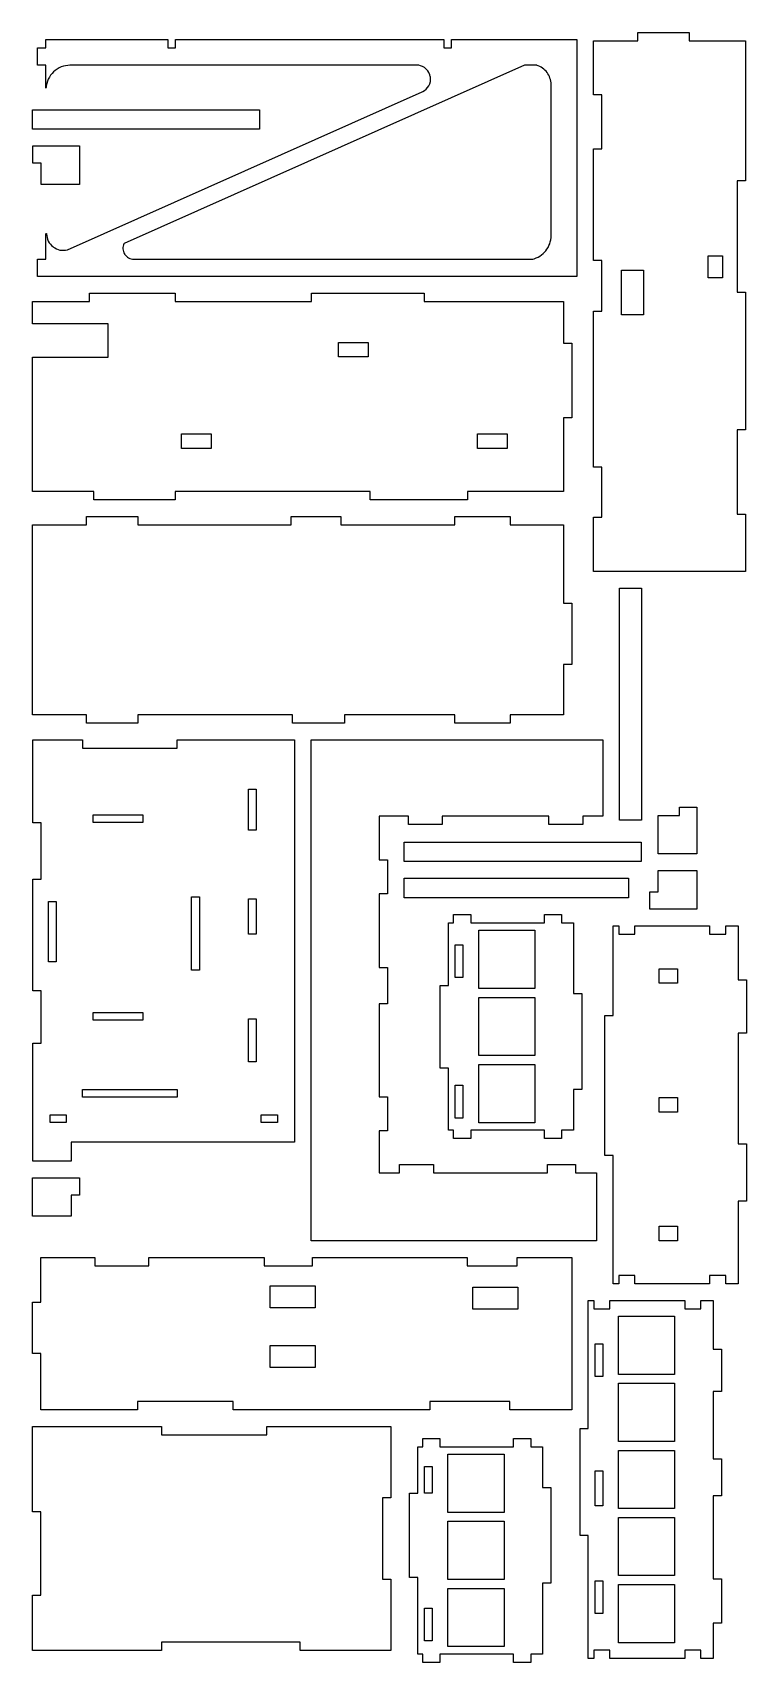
# Model space of a CAD drawing. Extents: x 0 to 86, y 0 to 196.
import ezdxf

# ---------------------------------------------------------------- set-up
doc = ezdxf.new("R2010")
doc.units = 0
doc.layers.get('0').update_dxf_attribs({"linetype": 'CONTINUOUS'})

msp = doc.modelspace()

# ---------------------------------------------------------------- linework, layer by layer
at = {"color": 0}
for points in [[(85.5739, 130.941), (67.3171, 130.941), (67.3171, 137.481), (68.3171, 137.481), (68.3171, 143.479), (67.3171, 143.479), (67.3171, 162.207), (68.3171, 162.207), (68.3171, 168.308), (67.3171, 168.308), (67.3171, 181.686), (68.3171, 181.686), (68.3171, 188.194), (67.3171, 188.194), (67.3171, 194.653), (72.6696, 194.653), (72.6696, 195.653), (78.8062, 195.653), (78.8062, 194.653), (85.5739, 194.653), (85.5739, 177.862), (84.5739, 177.862), (84.5739, 164.504), (85.5739, 164.504), (85.5739, 147.972), (84.5739, 147.972), (84.5739, 137.83), (85.5739, 137.83), (85.5739, 130.941)], [(1.60558, 193.811), (1.60558, 194.811), (16.2406, 194.811), (16.2406, 193.811), (17.1657, 193.811), (17.1657, 194.811), (49.3507, 194.811), (49.3507, 193.811), (50.2757, 193.811), (50.2757, 194.811), (65.3171, 194.811), (65.3171, 166.372), (0.60558, 166.372), (0.60558, 168.447), (1.60558, 168.447), (1.60558, 171.508), (1.60558, 171.515), (1.61729, 171.536), (1.64307, 171.546), (1.66883, 171.536), (1.68061, 171.515), (1.68061, 171.508), (1.68061, 171.451), (1.6939, 171.278), (1.73324, 171.053), (1.79764, 170.836), (1.88601, 170.628), (1.9974, 170.431), (2.13086, 170.247), (2.28532, 170.079), (2.41422, 169.962), (2.4599, 169.928), (2.50553, 169.893), (2.65067, 169.799), (2.85303, 169.693), (3.06483, 169.611), (3.28386, 169.554), (3.50786, 169.524), (3.73469, 169.518), (3.96218, 169.538), (4.13243, 169.569), (4.18804, 169.585), (46.781, 188.547), (46.8443, 188.576), (47.0251, 188.682), (47.2396, 188.851), (47.4217, 189.05), (47.5685, 189.275), (47.6778, 189.519), (47.7467, 189.781), (47.7726, 190.051), (47.7638, 190.261), (47.7532, 190.331), (47.7425, 190.399), (47.6879, 190.601), (47.5811, 190.853), (47.4368, 191.081), (47.2589, 191.281), (47.0511, 191.45), (46.8176, 191.586), (46.5621, 191.682), (46.3578, 191.728), (46.2888, 191.736), (4.52724, 191.736), (4.45562, 191.736), (4.24078, 191.722), (3.96197, 191.682), (3.69206, 191.615), (3.4324, 191.525), (3.18435, 191.411), (2.94922, 191.275), (2.7284, 191.118), (2.52328, 190.943), (2.33507, 190.749), (2.16515, 190.539), (2.01492, 190.313), (1.88569, 190.072), (1.77881, 189.818), (1.69558, 189.553), (1.63737, 189.278), (1.61003, 189.064), (1.60558, 188.993), (1.60558, 191.736), (0.60558, 191.736), (0.60558, 193.811), (1.60558, 193.811)], [(62.2421, 189.431), (62.2415, 189.481), (62.2318, 189.628), (62.206, 189.822), (62.1651, 190.011), (62.1099, 190.196), (62.0407, 190.374), (61.9582, 190.546), (61.8628, 190.71), (61.755, 190.865), (61.6354, 191.013), (61.5047, 191.15), (61.3633, 191.278), (61.2118, 191.394), (61.0506, 191.499), (60.8804, 191.592), (60.7017, 191.671), (60.5621, 191.722), (60.5149, 191.736), (59.0439, 191.736), (10.9803, 170.337), (10.9619, 170.299), (10.9164, 170.181), (10.8734, 170.021), (10.8511, 169.857), (10.8495, 169.692), (10.8684, 169.529), (10.9078, 169.368), (10.9676, 169.212), (11.0253, 169.1), (11.0476, 169.065), (11.0698, 169.029), (11.1458, 168.928), (11.2593, 168.807), (11.3862, 168.701), (11.5248, 168.612), (11.6734, 168.542), (11.8303, 168.49), (11.9937, 168.458), (12.1197, 168.447), (12.1618, 168.447), (59.9707, 168.447), (60.0325, 168.461), (60.2151, 168.514), (60.4497, 168.6), (60.6736, 168.706), (60.8861, 168.828), (61.0861, 168.967), (61.2732, 169.121), (61.4462, 169.289), (61.6046, 169.472), (61.7472, 169.667), (61.8736, 169.872), (61.9828, 170.089), (62.0739, 170.315), (62.1462, 170.549), (62.1989, 170.79), (62.2311, 171.039), (62.2421, 171.228), (62.2421, 171.292), (62.2421, 189.431)], [(0, 186.39), (27.2447, 186.39), (27.2447, 184.042), (0, 184.042), (0, 186.39)], [(0.01747, 182.042), (5.63792, 182.042), (5.63792, 177.422), (1.01747, 177.422), (1.01747, 179.967), (0.01747, 179.967), (0.01747, 182.042)], [(81.0793, 168.851), (82.8225, 168.851), (82.8225, 166.199), (81.0793, 166.199), (81.0793, 168.851)], [(70.6907, 167.132), (73.3431, 167.132), (73.3431, 161.753), (70.6907, 161.753), (70.6907, 167.132)], [(17.1064, 164.372), (17.1064, 163.372), (33.4885, 163.372), (33.4885, 164.372), (46.9968, 164.372), (46.9968, 163.372), (63.7115, 163.372), (63.7115, 158.371), (64.7115, 158.371), (64.7115, 149.408), (63.7115, 149.408), (63.7115, 140.571), (52.2119, 140.571), (52.2119, 139.571), (40.54, 139.571), (40.54, 140.571), (17.1064, 140.571), (17.1064, 139.571), (7.34, 139.571), (7.34, 140.571), (0, 140.571), (0, 156.694), (9.09093, 156.694), (9.09093, 160.71), (0, 160.71), (0, 163.372), (6.81332, 163.372), (6.81332, 164.372), (17.1064, 164.372)], [(36.7124, 158.457), (40.2737, 158.457), (40.2737, 156.714), (36.7124, 156.714), (36.7124, 158.457)], [(17.8578, 147.481), (21.4192, 147.481), (21.4192, 145.736), (17.8578, 145.736), (17.8578, 147.481)], [(53.4126, 147.481), (56.974, 147.481), (56.974, 145.736), (53.4126, 145.736), (53.4126, 147.481)], [(57.3287, 112.768), (50.6693, 112.768), (50.6693, 113.768), (37.4426, 113.768), (37.4426, 112.768), (31.1906, 112.768), (31.1906, 113.768), (12.6131, 113.768), (12.6131, 112.768), (6.46442, 112.768), (6.46442, 113.768), (0, 113.768), (0, 136.57), (6.46442, 136.57), (6.46442, 137.57), (12.6131, 137.57), (12.6131, 136.57), (31.0444, 136.57), (31.0444, 137.57), (36.991, 137.57), (36.991, 136.57), (50.6693, 136.57), (50.6693, 137.57), (57.3287, 137.57), (57.3287, 136.57), (63.7115, 136.57), (63.7115, 127.177), (64.7115, 127.177), (64.7115, 119.785), (63.7115, 119.785), (63.7115, 113.768), (57.3287, 113.768), (57.3287, 112.768)], [(70.4399, 128.941), (73.1049, 128.941), (73.1049, 101.118), (70.4399, 101.118), (70.4399, 128.941)], [(0.01698, 100.777), (0.01698, 110.768), (5.99735, 110.768), (5.99735, 109.768), (17.3358, 109.768), (17.3358, 110.768), (31.4557, 110.768), (31.4557, 62.4576), (4.63743, 62.4576), (4.63743, 60.1849), (0.01698, 60.1849), (0.01698, 74.3468), (1.01698, 74.3468), (1.01698, 80.6026), (0.01698, 80.6026), (0.01698, 94.0232), (1.01698, 94.0232), (1.01698, 100.777), (0.01698, 100.777)], [(65.1546, 58.7679), (67.7026, 58.7679), (67.7026, 50.6019), (33.4557, 50.6019), (33.4557, 110.768), (68.4399, 110.768), (68.4399, 101.602), (66.0469, 101.602), (66.0469, 100.602), (61.9718, 100.602), (61.9718, 101.602), (49.1815, 101.602), (49.1815, 100.602), (45.1065, 100.602), (45.1065, 101.602), (41.6215, 101.602), (41.6215, 96.359), (42.6215, 96.359), (42.6215, 92.284), (41.6215, 92.284), (41.6215, 83.4192), (42.6215, 83.4192), (42.6215, 79.0524), (41.6215, 79.0524), (41.6215, 67.8961), (42.6215, 67.8961), (42.6215, 63.8211), (41.6215, 63.8211), (41.6215, 58.7679), (44.0414, 58.7679), (44.0414, 59.7679), (48.1164, 59.7679), (48.1164, 58.7679), (61.7942, 58.7679), (61.7942, 59.7679), (65.1546, 59.7679), (65.1546, 58.7679)], [(25.9103, 104.841), (26.8351, 104.841), (26.8351, 99.9158), (25.9103, 99.9158), (25.9103, 104.841)], [(7.26264, 101.742), (13.2493, 101.742), (13.2493, 100.817), (7.26264, 100.817), (7.26264, 101.742)], [(79.7253, 97.0585), (75.1049, 97.0585), (75.1049, 101.679), (77.6503, 101.679), (77.6503, 102.679), (79.7253, 102.679), (79.7253, 97.0585)], [(44.6215, 98.4767), (73.059, 98.4767), (73.059, 96.129), (44.6215, 96.129), (44.6215, 98.4767)], [(44.6215, 94.129), (71.5307, 94.129), (71.5307, 91.7813), (44.6215, 91.7813), (44.6215, 94.129)], [(74.1058, 90.4381), (74.1058, 92.5131), (75.1058, 92.5131), (75.1058, 95.0585), (79.7263, 95.0585), (79.7263, 90.4381), (74.1058, 90.4381)], [(1.91015, 91.3486), (2.83518, 91.3486), (2.83518, 84.1068), (1.91015, 84.1068), (1.91015, 91.3486)], [(19.0921, 91.9033), (20.0171, 91.9033), (20.0171, 83.0915), (19.0921, 83.0915), (19.0921, 91.9033)], [(25.9103, 91.6676), (26.8351, 91.6676), (26.8351, 87.4076), (25.9103, 87.4076), (25.9103, 91.6676)], [(65.9174, 80.2818), (65.9174, 68.7933), (64.9174, 68.7933), (64.9174, 63.8881), (63.5063, 63.8881), (63.5063, 62.8881), (61.4312, 62.8881), (61.4312, 63.8881), (52.595, 63.8881), (52.595, 62.8881), (50.52, 62.8881), (50.52, 63.8881), (49.9333, 63.8881), (49.9333, 71.3501), (48.9333, 71.3501), (48.9333, 81.2808), (49.9333, 81.2808), (49.9333, 88.7813), (50.52, 88.7813), (50.52, 89.7813), (52.595, 89.7813), (52.595, 88.7813), (61.4312, 88.7813), (61.4312, 89.7813), (63.5063, 89.7813), (63.5063, 88.7813), (64.9174, 88.7813), (64.9174, 80.2818), (65.9174, 80.2818)], [(84.6868, 75.5442), (84.6868, 62.2736), (85.6868, 62.2736), (85.6868, 55.3697), (84.6868, 55.3697), (84.6868, 45.4539), (83.2007, 45.4539), (83.2007, 46.4539), (81.2757, 46.4539), (81.2757, 45.4539), (72.2894, 45.4539), (72.2894, 46.4539), (70.3643, 46.4539), (70.3643, 45.4539), (69.7026, 45.4539), (69.7026, 60.8421), (68.7026, 60.8421), (68.7026, 77.6419), (69.7026, 77.6419), (69.7026, 88.4381), (70.3643, 88.4381), (70.3643, 87.4381), (72.2894, 87.4381), (72.2894, 88.4381), (81.2757, 88.4381), (81.2757, 87.4381), (83.2007, 87.4381), (83.2007, 88.4381), (84.6868, 88.4381), (84.6868, 81.95), (85.6868, 81.95), (85.6868, 75.5442), (84.6868, 75.5442)], [(50.7356, 86.1464), (51.6606, 86.1464), (51.6606, 82.2213), (50.7356, 82.2213), (50.7356, 86.1464)], [(53.5538, 87.8881), (60.2969, 87.8881), (60.2969, 80.9025), (53.5538, 80.9025), (53.5538, 87.8881)], [(75.2322, 83.2721), (77.43, 83.2721), (77.43, 81.5289), (75.2322, 81.5289), (75.2322, 83.2721)], [(53.5538, 79.8274), (60.2969, 79.8274), (60.2969, 72.8418), (53.5538, 72.8418), (53.5538, 79.8274)], [(7.26264, 78.0149), (13.2493, 78.0149), (13.2493, 77.0897), (7.26264, 77.0897), (7.26264, 78.0149)], [(25.9103, 77.2746), (26.8351, 77.2746), (26.8351, 72.1115), (25.9103, 72.1115), (25.9103, 77.2746)], [(53.5538, 71.7668), (60.2969, 71.7668), (60.2969, 64.7813), (53.5538, 64.7813), (53.5538, 71.7668)], [(5.99735, 68.7838), (17.3358, 68.7838), (17.3358, 67.8588), (5.99735, 67.8588), (5.99735, 68.7838)], [(50.7356, 69.281), (51.6606, 69.281), (51.6606, 65.356), (50.7356, 65.356), (50.7356, 69.281)], [(75.2322, 67.8175), (77.43, 67.8175), (77.43, 66.0743), (75.2322, 66.0743), (75.2322, 67.8175)], [(2.09196, 65.7304), (4.01699, 65.7304), (4.01699, 64.8053), (2.09196, 64.8053), (2.09196, 65.7304)], [(27.4557, 65.7304), (29.3807, 65.7304), (29.3807, 64.8053), (27.4557, 64.8053), (27.4557, 65.7304)], [(5.62044, 58.1849), (5.62044, 56.1099), (4.62044, 56.1099), (4.62044, 53.5644), (0, 53.5644), (0, 58.1849), (5.62044, 58.1849)], [(75.2322, 52.3629), (77.43, 52.3629), (77.43, 50.6199), (75.2322, 50.6199), (75.2322, 52.3629)], [(47.68, 30.3353), (24.0964, 30.3353), (24.0964, 31.3353), (12.5745, 31.3353), (12.5745, 30.3353), (1, 30.3353), (1, 37.1029), (0, 37.1029), (0, 43.2397), (1, 43.2397), (1, 48.5921), (7.45774, 48.5921), (7.45774, 47.5921), (13.9672, 47.5921), (13.9672, 48.5921), (27.7956, 48.5921), (27.7956, 47.5921), (33.5921, 47.5921), (33.5921, 48.5921), (52.1733, 48.5921), (52.1733, 47.5921), (58.1721, 47.5921), (58.1721, 48.5921), (64.7115, 48.5921), (64.7115, 30.3353), (57.2964, 30.3353), (57.2964, 31.3353), (47.68, 31.3353), (47.68, 30.3353)], [(28.521, 45.2185), (33.9006, 45.2185), (33.9006, 42.5661), (28.521, 42.5661), (28.521, 45.2185)], [(52.866, 45.0579), (58.2456, 45.0579), (58.2456, 42.4056), (52.866, 42.4056), (52.866, 45.0579)], [(80.2094, 0.46973), (80.2094, 1.46972), (78.2844, 1.46972), (78.2844, 0.46973), (69.2981, 0.46973), (69.2981, 1.46972), (67.3732, 1.46972), (67.3732, 0.46973), (66.7115, 0.46973), (66.7115, 15.2479), (65.7115, 15.2479), (65.7115, 28.0657), (66.7115, 28.0657), (66.7115, 43.4539), (67.3732, 43.4539), (67.3732, 42.4539), (69.2981, 42.4539), (69.2981, 43.4539), (78.2844, 43.4539), (78.2844, 42.4539), (80.2094, 42.4539), (80.2094, 43.4539), (81.6956, 43.4539), (81.6956, 37.6018), (82.6956, 37.6018), (82.6956, 32.5268), (81.6956, 32.5268), (81.6956, 24.4286), (82.6956, 24.4286), (82.6956, 20.0186), (81.6956, 20.0186), (81.6956, 10.0355), (82.6956, 10.0355), (82.6956, 4.72244), (81.6956, 4.72244), (81.6956, 0.46973), (80.2094, 0.46973)], [(70.3319, 41.5607), (77.0751, 41.5607), (77.0751, 34.5811), (70.3319, 34.5811), (70.3319, 41.5607)], [(28.521, 38.0625), (33.9006, 38.0625), (33.9006, 35.4103), (28.521, 35.4103), (28.521, 38.0625)], [(67.5138, 38.2506), (68.4387, 38.2506), (68.4387, 34.3257), (67.5138, 34.3257), (67.5138, 38.2506)], [(70.3319, 33.5061), (77.0751, 33.5061), (77.0751, 26.5265), (70.3319, 26.5265), (70.3319, 33.5061)], [(1, 18.0675), (0, 18.0675), (0, 28.3353), (15.4632, 28.3353), (15.4632, 27.3353), (28.131, 27.3353), (28.131, 28.3353), (42.9842, 28.3353), (42.9842, 19.7599), (41.9842, 19.7599), (41.9842, 9.97922), (42.9842, 9.97922), (42.9842, 1.44206), (32.1131, 1.44206), (32.1131, 2.44206), (15.4632, 2.44206), (15.4632, 1.44206), (0, 1.44206), (0, 8.08772), (1, 8.08772), (1, 18.0675)], [(62.2253, 20.9913), (62.2253, 9.50271), (61.2253, 9.50271), (61.2253, 1.00331), (59.8142, 1.00331), (59.8142, 0.00331), (57.7392, 0.00331), (57.7392, 1.00331), (48.9028, 1.00331), (48.9028, 0.00331), (46.8279, 0.00331), (46.8279, 1.00331), (46.2411, 1.00331), (46.2411, 10.1961), (45.2411, 10.1961), (45.2411, 20.3258), (46.2411, 20.3258), (46.2411, 25.8965), (46.8279, 25.8965), (46.8279, 26.8965), (48.9028, 26.8965), (48.9028, 25.8965), (57.7392, 25.8965), (57.7392, 26.8965), (59.8142, 26.8965), (59.8142, 25.8965), (61.2253, 25.8965), (61.2253, 20.9913), (62.2253, 20.9913)], [(70.3319, 25.4515), (77.0751, 25.4515), (77.0751, 18.4719), (70.3319, 18.4719), (70.3319, 25.4515)], [(47.0435, 23.5362), (47.9685, 23.5362), (47.9685, 20.3258), (47.0435, 20.3258), (47.0435, 23.5362)], [(49.8617, 25.0033), (56.6049, 25.0033), (56.6049, 18.0178), (49.8617, 18.0178), (49.8617, 25.0033)], [(67.5138, 23.0193), (68.4387, 23.0193), (68.4387, 18.8026), (67.5138, 18.8026), (67.5138, 23.0193)], [(49.8617, 16.9428), (56.6049, 16.9428), (56.6049, 9.95714), (49.8617, 9.95714), (49.8617, 16.9428)], [(70.3319, 17.3971), (77.0751, 17.3971), (77.0751, 10.4174), (70.3319, 10.4174), (70.3319, 17.3971)], [(67.5138, 9.78771), (68.4387, 9.78771), (68.4387, 5.86268), (67.5138, 5.86268), (67.5138, 9.78771)], [(49.8617, 8.88211), (56.6049, 8.88211), (56.6049, 1.89649), (49.8617, 1.89649), (49.8617, 8.88211)], [(70.3319, 9.34244), (77.0751, 9.34244), (77.0751, 2.3629), (70.3319, 2.3629), (70.3319, 9.34244)], [(47.0435, 6.4981), (47.9685, 6.4981), (47.9685, 2.57308), (47.0435, 2.57308), (47.0435, 6.4981)]]:
    msp.add_lwpolyline(points, close=True, dxfattribs=at)

doc.saveas('drawing.dxf')
